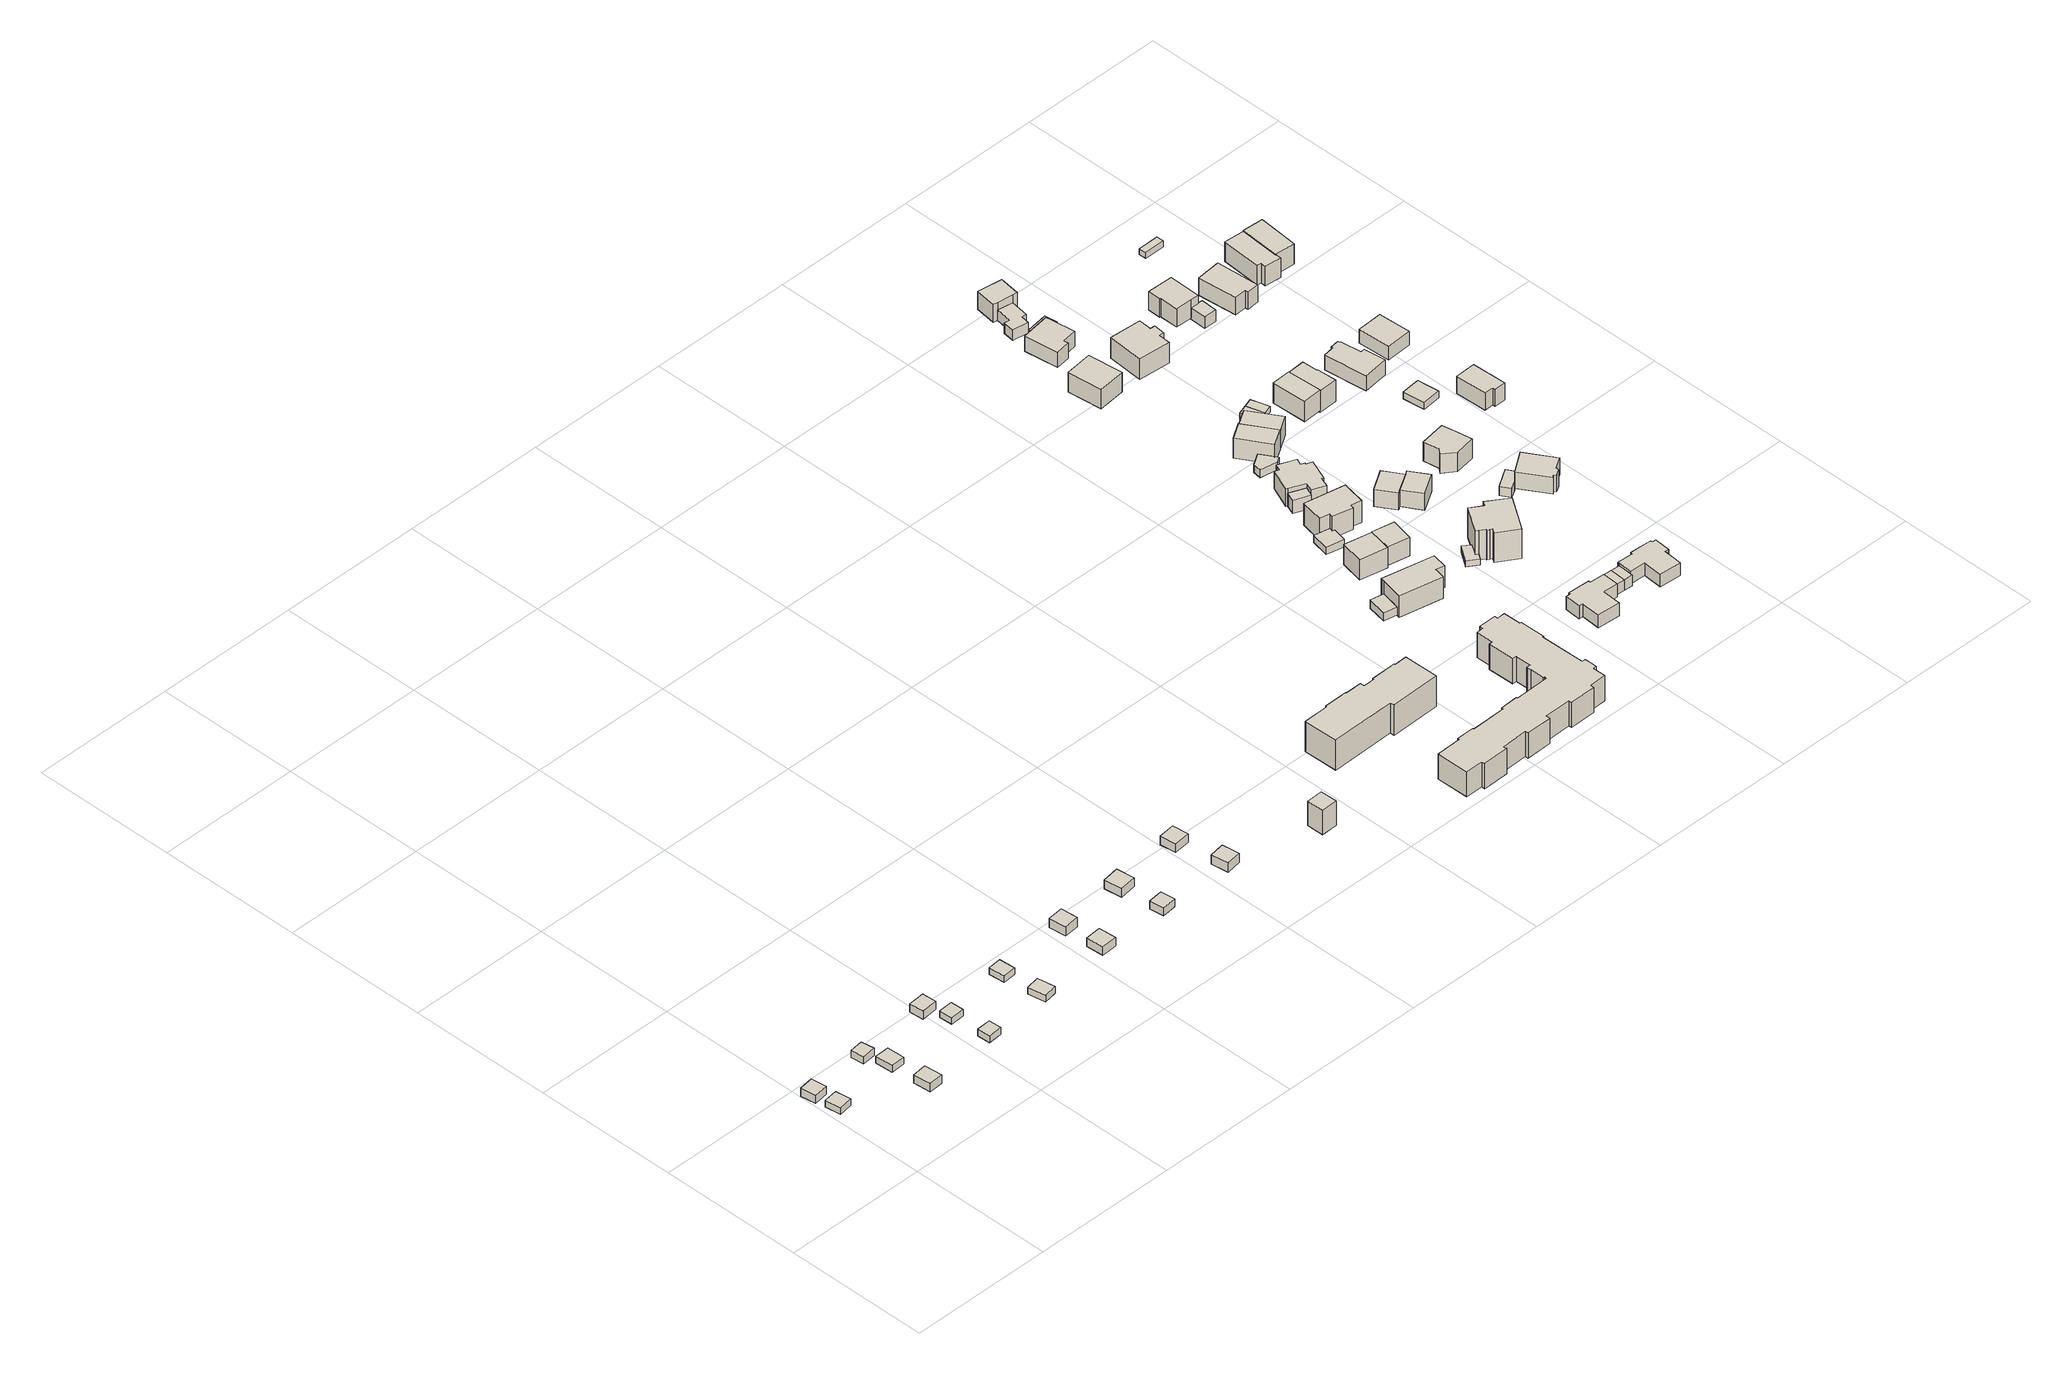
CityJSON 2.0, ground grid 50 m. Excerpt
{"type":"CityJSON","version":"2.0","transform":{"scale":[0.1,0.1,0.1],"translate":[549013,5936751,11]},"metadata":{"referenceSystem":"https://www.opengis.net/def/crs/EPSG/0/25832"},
"CityObjects":{
"building1":{"type":"Building","attributes":{"Gemeindeschluessel":"02200227","Geometrietyp2DReferenz":"3000","BezugspunktDach":"2000","function":"31001_1310","measuredHeight":2.47,"storeysAboveGround":1},"address":[{"country":"Germany","locality":"Hamburg","postcode":"22559"}],"geometry":[{"type":"Solid","lod":"1","boundaries":[[[[0,1,2,3]],[[4,5,6,7]],[[2,4,7,3]],[[1,5,4,2]],[[0,6,5,1]],[[3,7,6,0]]]]}]},
"building2":{"type":"Building","attributes":{"Gemeindeschluessel":"02200227","Geometrietyp2DReferenz":"3000","BezugspunktDach":"2000","function":"31001_1310","measuredHeight":3.37,"storeysAboveGround":1},"address":[{"country":"Germany","locality":"Hamburg","postcode":"22559"}],"geometry":[{"type":"Solid","lod":"1","boundaries":[[[[8,9,10,11]],[[12,13,14,15]],[[10,12,15,11]],[[9,13,12,10]],[[8,14,13,9]],[[11,15,14,8]]]]}]},
"building3":{"type":"Building","attributes":{"Gemeindeschluessel":"02200227","Geometrietyp2DReferenz":"3000","BezugspunktDach":"2000","function":"31001_1310","measuredHeight":3.8,"storeysAboveGround":1},"address":[{"country":"Germany","locality":"Hamburg","postcode":"22559"}],"geometry":[{"type":"Solid","lod":"1","boundaries":[[[[16,17,18,19]],[[20,21,22,23]],[[18,20,23,19]],[[17,21,20,18]],[[16,22,21,17]],[[19,23,22,16]]]]}]},
"building4":{"type":"Building","attributes":{"Gemeindeschluessel":"02200227","Geometrietyp2DReferenz":"3000","BezugspunktDach":"2000","function":"31001_1310","measuredHeight":3.14,"storeysAboveGround":1},"address":[{"country":"Germany","locality":"Hamburg","postcode":"22559"}],"geometry":[{"type":"Solid","lod":"1","boundaries":[[[[24,25,26,27]],[[28,29,30,31]],[[26,28,31,27]],[[25,29,28,26]],[[24,30,29,25]],[[27,31,30,24]]]]}]},
"building5":{"type":"Building","attributes":{"Gemeindeschluessel":"02200227","Geometrietyp2DReferenz":"3000","BezugspunktDach":"2000","function":"31001_1310","measuredHeight":2.52,"storeysAboveGround":1},"address":[{"country":"Germany","locality":"Hamburg","postcode":"22559"}],"geometry":[{"type":"Solid","lod":"1","boundaries":[[[[32,33,34,35]],[[36,37,38,39]],[[34,36,39,35]],[[33,37,36,34]],[[32,38,37,33]],[[35,39,38,32]]]]}]},
"building6":{"type":"Building","attributes":{"Gemeindeschluessel":"02200227","Geometrietyp2DReferenz":"3000","BezugspunktDach":"2000","function":"31001_1310","measuredHeight":3.6,"storeysAboveGround":1},"address":[{"country":"Germany","locality":"Hamburg","postcode":"22559"}],"geometry":[{"type":"Solid","lod":"1","boundaries":[[[[40,41,42,43]],[[44,45,46,47]],[[42,44,47,43]],[[41,45,44,42]],[[40,46,45,41]],[[43,47,46,40]]]]}]},
"building7":{"type":"Building","attributes":{"Gemeindeschluessel":"02200227","Geometrietyp2DReferenz":"3000","BezugspunktDach":"2000","function":"31001_1310","measuredHeight":4.01,"storeysAboveGround":1},"address":[{"country":"Germany","locality":"Hamburg","postcode":"22559"}],"geometry":[{"type":"Solid","lod":"1","boundaries":[[[[48,49,50,51]],[[52,53,54,55]],[[50,52,55,51]],[[49,53,52,50]],[[48,54,53,49]],[[51,55,54,48]]]]}]},
"building8":{"type":"Building","attributes":{"Gemeindeschluessel":"02200227","Geometrietyp2DReferenz":"3000","BezugspunktDach":"2000","function":"31001_1310","measuredHeight":2.39,"storeysAboveGround":1},"address":[{"country":"Germany","locality":"Hamburg","postcode":"22559"}],"geometry":[{"type":"Solid","lod":"1","boundaries":[[[[56,57,58,59]],[[60,61,62,63]],[[58,60,63,59]],[[57,61,60,58]],[[56,62,61,57]],[[59,63,62,56]]]]}]},
"building9":{"type":"Building","attributes":{"Gemeindeschluessel":"02200227","Geometrietyp2DReferenz":"3000","BezugspunktDach":"2000","function":"31001_1310","measuredHeight":2.43,"storeysAboveGround":1},"address":[{"country":"Germany","locality":"Hamburg","postcode":"22559"}],"geometry":[{"type":"Solid","lod":"1","boundaries":[[[[64,65,66,67]],[[68,69,70,71]],[[66,68,71,67]],[[65,69,68,66]],[[64,70,69,65]],[[67,71,70,64]]]]}]},
"building10":{"type":"Building","attributes":{"Gemeindeschluessel":"02200227","Geometrietyp2DReferenz":"3000","BezugspunktDach":"2000","function":"31001_1310","measuredHeight":2.43,"storeysAboveGround":1},"address":[{"country":"Germany","locality":"Hamburg","postcode":"22559"}],"geometry":[{"type":"Solid","lod":"1","boundaries":[[[[72,73,74,75]],[[76,77,78,79]],[[74,76,79,75]],[[73,77,76,74]],[[72,78,77,73]],[[75,79,78,72]]]]}]},
"building11":{"type":"Building","attributes":{"Gemeindeschluessel":"02200227","Geometrietyp2DReferenz":"3000","BezugspunktDach":"2000","function":"31001_1310","measuredHeight":3.78,"storeysAboveGround":1},"address":[{"country":"Germany","locality":"Hamburg","postcode":"22559"}],"geometry":[{"type":"Solid","lod":"1","boundaries":[[[[80,81,82,83]],[[84,85,86,87]],[[82,84,87,83]],[[81,85,84,82]],[[80,86,85,81]],[[83,87,86,80]]]]}]},
"building12":{"type":"Building","attributes":{"Gemeindeschluessel":"02200227","Geometrietyp2DReferenz":"3000","BezugspunktDach":"2000","function":"31001_1310","measuredHeight":4.31,"storeysAboveGround":1},"address":[{"country":"Germany","locality":"Hamburg","postcode":"22559"}],"geometry":[{"type":"Solid","lod":"1","boundaries":[[[[88,89,90,91]],[[92,93,94,95]],[[90,92,95,91]],[[89,93,92,90]],[[88,94,93,89]],[[91,95,94,88]]]]}]},
"building13":{"type":"Building","attributes":{"Gemeindeschluessel":"02200227","Geometrietyp2DReferenz":"3000","BezugspunktDach":"2000","function":"31001_1310","measuredHeight":3.27,"storeysAboveGround":1},"address":[{"country":"Germany","locality":"Hamburg","postcode":"22559"}],"geometry":[{"type":"Solid","lod":"1","boundaries":[[[[96,97,98,99]],[[100,101,102,103]],[[98,100,103,99]],[[97,101,100,98]],[[96,102,101,97]],[[99,103,102,96]]]]}]},
"building14":{"type":"Building","attributes":{"Gemeindeschluessel":"02200227","Geometrietyp2DReferenz":"3000","BezugspunktDach":"2000","function":"31001_1310","measuredHeight":3.82,"storeysAboveGround":1},"address":[{"country":"Germany","locality":"Hamburg","postcode":"22559"}],"geometry":[{"type":"Solid","lod":"1","boundaries":[[[[104,105,106,107]],[[108,109,110,111]],[[106,108,111,107]],[[105,109,108,106]],[[104,110,109,105]],[[107,111,110,104]]]]}]},
"building15":{"type":"Building","attributes":{"Gemeindeschluessel":"02200227","Geometrietyp2DReferenz":"3000","BezugspunktDach":"2000","function":"31001_1310","measuredHeight":4.12,"storeysAboveGround":1},"address":[{"country":"Germany","locality":"Hamburg","postcode":"22559"}],"geometry":[{"type":"Solid","lod":"1","boundaries":[[[[112,113,114,115]],[[116,117,118,119]],[[114,116,119,115]],[[113,117,116,114]],[[112,118,117,113]],[[115,119,118,112]]]]}]},
"building16":{"type":"Building","attributes":{"Gemeindeschluessel":"02200227","Geometrietyp2DReferenz":"3000","BezugspunktDach":"2000","function":"31001_1310","measuredHeight":3.79,"storeysAboveGround":1},"address":[{"country":"Germany","locality":"Hamburg","postcode":"22559"}],"geometry":[{"type":"Solid","lod":"1","boundaries":[[[[120,121,122,123]],[[124,125,126,127]],[[122,124,127,123]],[[121,125,124,122]],[[120,126,125,121]],[[123,127,126,120]]]]}]},
"building17":{"type":"Building","attributes":{"Gemeindeschluessel":"02200227","Geometrietyp2DReferenz":"3000","BezugspunktDach":"2000","function":"31001_2460","measuredHeight":9,"storeysAboveGround":1},"address":[{"country":"Germany","locality":"Hamburg","thoroughfareName":"Windfeld","postcode":"22559"}],"geometry":[{"type":"Solid","lod":"1","boundaries":[[[[128,129,130,131]],[[132,133,134,135]],[[130,132,135,131]],[[129,133,132,130]],[[128,134,133,129]],[[131,135,134,128]]]]}]},
"building18":{"type":"Building","attributes":{"Gemeindeschluessel":"02200227","Geometrietyp2DReferenz":"3000","BezugspunktDach":"2000","function":"31001_1120","measuredHeight":14.24,"storeysAboveGround":2},"address":[{"country":"Germany","locality":"Hamburg","thoroughfareNumber":"27","thoroughfareName":"Wolferskamp","postcode":"22559"}],"geometry":[{"type":"Solid","lod":"1","boundaries":[[[[136,137,138,139,140,141,142,143,144,145,146,147,148,149,150,151]],[[152,153,154,155,156,157,158,159,160,161,162,163,164,165,166,167]],[[150,152,167,151]],[[149,153,152,150]],[[148,154,153,149]],[[147,155,154,148]],[[146,156,155,147]],[[145,157,156,146]],[[144,158,157,145]],[[143,159,158,144]],[[142,160,159,143]],[[141,161,160,142]],[[140,162,161,141]],[[139,163,162,140]],[[138,164,163,139]],[[137,165,164,138]],[[136,166,165,137]],[[151,167,166,136]]]]}]},
"building19":{"type":"Building","attributes":{"Gemeindeschluessel":"02200227","Geometrietyp2DReferenz":"3000","BezugspunktDach":"2000","function":"31001_1010","measuredHeight":9.45,"storeysAboveGround":3},"address":[{"country":"Germany","locality":"Hamburg","thoroughfareNumber":"41","thoroughfareName":"Windfeld","postcode":"22559"}],"geometry":[{"type":"Solid","lod":"1","boundaries":[[[[168,169,170,171,172,173,174,175,176,177,178,179,180,181,182,183,184,185,186,187,188,189,190,191,192,193,194,195,196,197,198,199,200,201,202,203,204,205,206,207,208,209,210,211,212,213,214,215]],[[216,217,218,219,220,221,222,223,224,225,226,227,228,229,230,231,232,233,234,235,236,237,238,239,240,241,242,243,244,245,246,247,248,249,250,251,252,253,254,255,256,257,258,259,260,261,262,263]],[[214,216,263,215]],[[213,217,216,214]],[[212,218,217,213]],[[211,219,218,212]],[[210,220,219,211]],[[209,221,220,210]],[[208,222,221,209]],[[207,223,222,208]],[[206,224,223,207]],[[205,225,224,206]],[[204,226,225,205]],[[203,227,226,204]],[[202,228,227,203]],[[201,229,228,202]],[[200,230,229,201]],[[199,231,230,200]],[[198,232,231,199]],[[197,233,232,198]],[[196,234,233,197]],[[195,235,234,196]],[[194,236,235,195]],[[193,237,236,194]],[[192,238,237,193]],[[191,239,238,192]],[[190,240,239,191]],[[189,241,240,190]],[[188,242,241,189]],[[187,243,242,188]],[[186,244,243,187]],[[185,245,244,186]],[[184,246,245,185]],[[183,247,246,184]],[[182,248,247,183]],[[181,249,248,182]],[[180,250,249,181]],[[179,251,250,180]],[[178,252,251,179]],[[177,253,252,178]],[[176,254,253,177]],[[175,255,254,176]],[[174,256,255,175]],[[173,257,256,174]],[[172,258,257,173]],[[171,259,258,172]],[[170,260,259,171]],[[169,261,260,170]],[[168,262,261,169]],[[215,263,262,168]]]]}]},
"building20":{"type":"Building","attributes":{"Gemeindeschluessel":"02200227","Geometrietyp2DReferenz":"3000","BezugspunktDach":"2000","function":"31001_1010","measuredHeight":3.07,"storeysAboveGround":1},"address":[{"country":"Germany","locality":"Hamburg","thoroughfareName":"Wülpensand","postcode":"22559"}],"geometry":[{"type":"Solid","lod":"1","boundaries":[[[[264,265,266,267]],[[268,269,270,271]],[[266,268,271,267]],[[265,269,268,266]],[[264,270,269,265]],[[267,271,270,264]]]]}]},
"building21":{"type":"Building","attributes":{"Gemeindeschluessel":"02200227","Geometrietyp2DReferenz":"3000","BezugspunktDach":"2000","function":"31001_1010","measuredHeight":11.88,"storeysAboveGround":1},"address":[{"country":"Germany","locality":"Hamburg","thoroughfareNumber":"41","thoroughfareName":"Wülpensand","postcode":"22559"}],"geometry":[{"type":"Solid","lod":"1","boundaries":[[[[272,273,274,275,276,277,278]],[[279,280,281,282,283,284,285]],[[277,279,285,278]],[[276,280,279,277]],[[275,281,280,276]],[[274,282,281,275]],[[273,283,282,274]],[[272,284,283,273]],[[278,285,284,272]]]]}]},
"building22":{"type":"Building","attributes":{"Gemeindeschluessel":"02200227","Geometrietyp2DReferenz":"3000","BezugspunktDach":"2000","function":"31001_1010","measuredHeight":10.24,"storeysAboveGround":1},"address":[{"country":"Germany","locality":"Hamburg","thoroughfareNumber":"39","thoroughfareName":"Wülpensand","postcode":"22559"}],"geometry":[{"type":"Solid","lod":"1","boundaries":[[[[286,287,288,289]],[[290,291,292,293]],[[288,290,293,289]],[[287,291,290,288]],[[286,292,291,287]],[[289,293,292,286]]]]}]},
"building23":{"type":"Building","attributes":{"Gemeindeschluessel":"02200227","Geometrietyp2DReferenz":"3000","BezugspunktDach":"2000","function":"31001_2460","measuredHeight":2.72,"storeysAboveGround":1},"address":[{"country":"Germany","locality":"Hamburg","thoroughfareName":"Wülpensand","postcode":"22559"}],"geometry":[{"type":"Solid","lod":"1","boundaries":[[[[294,295,296,297,298,299,300]],[[301,302,303,304,305,306,307]],[[299,301,307,300]],[[298,302,301,299]],[[297,303,302,298]],[[296,304,303,297]],[[295,305,304,296]],[[294,306,305,295]],[[300,307,306,294]]]]}]},
"building24":{"type":"Building","attributes":{"Gemeindeschluessel":"02200227","Geometrietyp2DReferenz":"3000","BezugspunktDach":"2000","function":"31001_1010","measuredHeight":9.63,"storeysAboveGround":1},"address":[{"country":"Germany","locality":"Hamburg","thoroughfareNumber":"39a","thoroughfareName":"Wülpensand","postcode":"22559"}],"geometry":[{"type":"Solid","lod":"1","boundaries":[[[[308,309,310,311]],[[312,313,314,315]],[[310,312,315,311]],[[309,313,312,310]],[[308,314,313,309]],[[311,315,314,308]]]]}]},
"building25":{"type":"Building","attributes":{"Gemeindeschluessel":"02200227","Geometrietyp2DReferenz":"3000","BezugspunktDach":"2000","function":"31001_1010","measuredHeight":10.38,"storeysAboveGround":1},"address":[{"country":"Germany","locality":"Hamburg","thoroughfareNumber":"35","thoroughfareName":"Wülpensand","postcode":"22559"}],"geometry":[{"type":"Solid","lod":"1","boundaries":[[[[316,317,318,319,320,321,322,323]],[[324,325,326,327,328,329,330,331]],[[322,324,331,323]],[[321,325,324,322]],[[320,326,325,321]],[[319,327,326,320]],[[318,328,327,319]],[[317,329,328,318]],[[316,330,329,317]],[[323,331,330,316]]]]}]},
"building26":{"type":"Building","attributes":{"Gemeindeschluessel":"02200227","Geometrietyp2DReferenz":"3000","BezugspunktDach":"2000","function":"31001_1010","measuredHeight":5.53,"storeysAboveGround":1},"address":[{"country":"Germany","locality":"Hamburg","thoroughfareNumber":"38","thoroughfareName":"Windfeld","postcode":"22559"}],"geometry":[{"type":"Solid","lod":"1","boundaries":[[[[332,333,334,335,336,337,338,339,340,341,342,343,344]],[[345,346,347,348,349,350,351,352,353,354,355,356,357]],[[343,345,357,344]],[[342,346,345,343]],[[341,347,346,342]],[[340,348,347,341]],[[339,349,348,340]],[[338,350,349,339]],[[337,351,350,338]],[[336,352,351,337]],[[335,353,352,336]],[[334,354,353,335]],[[333,355,354,334]],[[332,356,355,333]],[[344,357,356,332]]]]}]},
"building27":{"type":"Building","attributes":{"Gemeindeschluessel":"02200227","Geometrietyp2DReferenz":"3000","BezugspunktDach":"2000","function":"31001_1010","measuredHeight":4.98,"storeysAboveGround":1},"address":[{"country":"Germany","locality":"Hamburg","thoroughfareName":"Wülpensand","postcode":"22559"}],"geometry":[{"type":"Solid","lod":"1","boundaries":[[[[358,359,360,361]],[[362,363,364,365]],[[360,362,365,361]],[[359,363,362,360]],[[358,364,363,359]],[[361,365,364,358]]]]}]},
"building28":{"type":"Building","attributes":{"Gemeindeschluessel":"02200227","Geometrietyp2DReferenz":"3000","BezugspunktDach":"2000","function":"31001_2460","measuredHeight":2.21,"storeysAboveGround":1},"address":[{"country":"Germany","locality":"Hamburg","thoroughfareName":"Wolferskamp","postcode":"22559"}],"geometry":[{"type":"Solid","lod":"1","boundaries":[[[[366,367,368,369,370,371]],[[372,373,374,375,376,377]],[[370,372,377,371]],[[369,373,372,370]],[[368,374,373,369]],[[367,375,374,368]],[[366,376,375,367]],[[371,377,376,366]]]]}]},
"building29":{"type":"Building","attributes":{"Gemeindeschluessel":"02200227","Geometrietyp2DReferenz":"3000","BezugspunktDach":"2000","function":"31001_1010","measuredHeight":9.61,"storeysAboveGround":1},"address":[{"country":"Germany","locality":"Hamburg","thoroughfareNumber":"33","thoroughfareName":"Wülpensand","postcode":"22559"}],"geometry":[{"type":"Solid","lod":"1","boundaries":[[[[378,379,380,381,382,383,384,385,386,387,388,389,390,391,392]],[[393,394,395,396,397,398,399,400,401,402,403,404,405,406,407]],[[391,393,407,392]],[[390,394,393,391]],[[389,395,394,390]],[[388,396,395,389]],[[387,397,396,388]],[[386,398,397,387]],[[385,399,398,386]],[[384,400,399,385]],[[383,401,400,384]],[[382,402,401,383]],[[381,403,402,382]],[[380,404,403,381]],[[379,405,404,380]],[[378,406,405,379]],[[392,407,406,378]]]]}]},
"building30":{"type":"Building","attributes":{"Gemeindeschluessel":"02200227","Geometrietyp2DReferenz":"3000","BezugspunktDach":"2000","function":"31001_2460","measuredHeight":4.99,"storeysAboveGround":1},"address":[{"country":"Germany","locality":"Hamburg","thoroughfareName":"Windfeld","postcode":"22559"}],"geometry":[{"type":"Solid","lod":"1","boundaries":[[[[408,409,410,411,412]],[[413,414,415,416,417]],[[411,413,417,412]],[[410,414,413,411]],[[409,415,414,410]],[[408,416,415,409]],[[412,417,416,408]]]]}]},
"building31":{"type":"Building","attributes":{"Gemeindeschluessel":"02200227","Geometrietyp2DReferenz":"3000","BezugspunktDach":"2000","function":"31001_2460","measuredHeight":2.87,"storeysAboveGround":1},"address":[{"country":"Germany","locality":"Hamburg","thoroughfareName":"Wülpensand","postcode":"22559"}],"geometry":[{"type":"Solid","lod":"1","boundaries":[[[[418,419,420,421,422,423]],[[424,425,426,427,428,429]],[[422,424,429,423]],[[421,425,424,422]],[[420,426,425,421]],[[419,427,426,420]],[[418,428,427,419]],[[423,429,428,418]]]]}]},
"building32":{"type":"Building","attributes":{"Gemeindeschluessel":"02200227","Geometrietyp2DReferenz":"3000","BezugspunktDach":"2000","function":"31001_1010","measuredHeight":12.04,"storeysAboveGround":2},"address":[{"country":"Germany","locality":"Hamburg","thoroughfareNumber":"52","thoroughfareName":"Wolferskamp","postcode":"22559"}],"geometry":[{"type":"Solid","lod":"1","boundaries":[[[[430,431,432,433,434,435,436,437,438,439,369,368,440]],[[441,442,443,444,445,446,447,448,449,450,451,452,453]],[[368,441,453,440]],[[369,442,441,368]],[[439,443,442,369]],[[438,444,443,439]],[[437,445,444,438]],[[436,446,445,437]],[[435,447,446,436]],[[434,448,447,435]],[[433,449,448,434]],[[432,450,449,433]],[[431,451,450,432]],[[430,452,451,431]],[[440,453,452,430]]]]}]},
"building33":{"type":"Building","attributes":{"Gemeindeschluessel":"02200227","Geometrietyp2DReferenz":"3000","BezugspunktDach":"2000","function":"31001_2460","measuredHeight":4.97,"storeysAboveGround":1},"address":[{"country":"Germany","locality":"Hamburg","thoroughfareName":"Windfeld","postcode":"22559"}],"geometry":[{"type":"Solid","lod":"1","boundaries":[[[[410,454,455,456,411]],[[457,458,459,414,413]],[[456,457,413,411]],[[455,458,457,456]],[[454,459,458,455]],[[410,414,459,454]],[[411,413,414,410]]]]}]},
"building34":{"type":"Building","attributes":{"Gemeindeschluessel":"02200227","Geometrietyp2DReferenz":"3000","BezugspunktDach":"2000","function":"31001_1010","measuredHeight":7.93,"storeysAboveGround":1},"address":[{"country":"Germany","locality":"Hamburg","thoroughfareNumber":"35a","thoroughfareName":"Wülpensand","postcode":"22559"}],"geometry":[{"type":"Solid","lod":"1","boundaries":[[[[460,461,462,463,464]],[[465,466,467,468,469]],[[463,465,469,464]],[[462,466,465,463]],[[461,467,466,462]],[[460,468,467,461]],[[464,469,468,460]]]]}]},
"building35":{"type":"Building","attributes":{"Gemeindeschluessel":"02200227","Geometrietyp2DReferenz":"3000","BezugspunktDach":"2000","function":"31001_1010","measuredHeight":9.07,"storeysAboveGround":1},"address":[{"country":"Germany","locality":"Hamburg","thoroughfareNumber":"31a","thoroughfareName":"Wülpensand","postcode":"22559"}],"geometry":[{"type":"Solid","lod":"1","boundaries":[[[[470,420,471,472]],[[473,474,475,476]],[[471,473,476,472]],[[420,474,473,471]],[[470,475,474,420]],[[472,476,475,470]]]]}]},
"building36":{"type":"Building","attributes":{"Gemeindeschluessel":"02200227","Geometrietyp2DReferenz":"3000","BezugspunktDach":"2000","function":"31001_1010","measuredHeight":7.93,"storeysAboveGround":1},"address":[{"country":"Germany","locality":"Hamburg","thoroughfareNumber":"35b","thoroughfareName":"Wülpensand","postcode":"22559"}],"geometry":[{"type":"Solid","lod":"1","boundaries":[[[[477,478,479,480,481]],[[482,483,484,467,466]],[[480,482,466,481]],[[479,483,482,480]],[[478,484,483,479]],[[477,467,484,478]],[[481,466,467,477]]]]}]},
"building37":{"type":"Building","attributes":{"Gemeindeschluessel":"02200227","Geometrietyp2DReferenz":"3000","BezugspunktDach":"2000","function":"31001_1010","measuredHeight":8.41,"storeysAboveGround":2},"address":[{"country":"Germany","locality":"Hamburg","thoroughfareNumber":"2","thoroughfareName":"Eibenkamp","postcode":"22559"}],"geometry":[{"type":"Solid","lod":"1","boundaries":[[[[485,486,487,488]],[[489,490,491,492]],[[487,489,492,488]],[[486,490,489,487]],[[485,491,490,486]],[[488,492,491,485]]]]}]},
"building38":{"type":"Building","attributes":{"Gemeindeschluessel":"02200227","Geometrietyp2DReferenz":"3000","BezugspunktDach":"2000","function":"31001_1010","measuredHeight":5.33,"storeysAboveGround":1},"address":[{"country":"Germany","locality":"Hamburg","thoroughfareNumber":"30","thoroughfareName":"Windfeld","postcode":"22559"}],"geometry":[{"type":"Solid","lod":"1","boundaries":[[[[493,494,495,496,497,498,499,500,501,502,503,504,505]],[[506,507,508,509,510,511,512,513,514,515,516,517,518]],[[504,506,518,505]],[[503,507,506,504]],[[502,508,507,503]],[[501,509,508,502]],[[500,510,509,501]],[[499,511,510,500]],[[498,512,511,499]],[[497,513,512,498]],[[496,514,513,497]],[[495,515,514,496]],[[494,516,515,495]],[[493,517,516,494]],[[505,518,517,493]]]]}]},
"building39":{"type":"Building","attributes":{"Gemeindeschluessel":"02200227","Geometrietyp2DReferenz":"3000","BezugspunktDach":"2000","function":"31001_1010","measuredHeight":8.81,"storeysAboveGround":1},"address":[{"country":"Germany","locality":"Hamburg","thoroughfareNumber":"31","thoroughfareName":"Wülpensand","postcode":"22559"}],"geometry":[{"type":"Solid","lod":"1","boundaries":[[[[519,520,521,522]],[[523,524,525,526]],[[521,523,526,522]],[[520,524,523,521]],[[519,525,524,520]],[[522,526,525,519]]]]}]},
"building40":{"type":"Building","attributes":{"Gemeindeschluessel":"02200227","Geometrietyp2DReferenz":"3000","BezugspunktDach":"2000","function":"31001_2460","measuredHeight":2.31,"storeysAboveGround":1},"address":[{"country":"Germany","locality":"Hamburg","thoroughfareName":"Wülpensand","postcode":"22559"}],"geometry":[{"type":"Solid","lod":"1","boundaries":[[[[527,528,529,530]],[[531,532,533,534]],[[529,531,534,530]],[[528,532,531,529]],[[527,533,532,528]],[[530,534,533,527]]]]}]},
"building41":{"type":"Building","attributes":{"Gemeindeschluessel":"02200227","Geometrietyp2DReferenz":"3000","BezugspunktDach":"2000","function":"31001_1010","measuredHeight":8.93,"storeysAboveGround":1},"address":[{"country":"Germany","locality":"Hamburg","thoroughfareNumber":"4","thoroughfareName":"Eibenkamp","postcode":"22559"}],"geometry":[{"type":"Solid","lod":"1","boundaries":[[[[535,536,537,538,539,540,541]],[[542,543,544,545,546,547,548]],[[540,542,548,541]],[[539,543,542,540]],[[538,544,543,539]],[[537,545,544,538]],[[536,546,545,537]],[[535,547,546,536]],[[541,548,547,535]]]]}]},
"building42":{"type":"Building","attributes":{"Gemeindeschluessel":"02200227","Geometrietyp2DReferenz":"3000","BezugspunktDach":"2000","function":"31001_2460","measuredHeight":2.25,"storeysAboveGround":1},"address":[{"country":"Germany","locality":"Hamburg","thoroughfareName":"Wülpensand","postcode":"22559"}],"geometry":[{"type":"Solid","lod":"1","boundaries":[[[[549,550,551,552]],[[532,553,554,533]],[[551,532,533,552]],[[550,553,532,551]],[[549,554,553,550]],[[552,533,554,549]]]]}]},
"building43":{"type":"Building","attributes":{"Gemeindeschluessel":"02200227","Geometrietyp2DReferenz":"3000","BezugspunktDach":"2000","function":"31001_1100","measuredHeight":5.85,"storeysAboveGround":1},"address":[{"country":"Germany","locality":"Hamburg","thoroughfareName":"Eibenkamp","postcode":"22559"}],"geometry":[{"type":"Solid","lod":"1","boundaries":[[[[555,556,557,558,559,560,561,562]],[[563,564,565,566,567,568,569,570]],[[561,563,570,562]],[[560,564,563,561]],[[559,565,564,560]],[[558,566,565,559]],[[557,567,566,558]],[[556,568,567,557]],[[555,569,568,556]],[[562,570,569,555]]]]}]},
"building44":{"type":"Building","attributes":{"Gemeindeschluessel":"02200227","Geometrietyp2DReferenz":"3000","BezugspunktDach":"2000","function":"31001_2460","measuredHeight":3.35,"storeysAboveGround":1},"address":[{"country":"Germany","locality":"Hamburg","thoroughfareName":"Wolferskamp","postcode":"22559"}],"geometry":[{"type":"Solid","lod":"1","boundaries":[[[[571,572,573,574,575]],[[576,577,578,579,580]],[[574,576,580,575]],[[573,577,576,574]],[[572,578,577,573]],[[571,579,578,572]],[[575,580,579,571]]]]}]},
"building45":{"type":"Building","attributes":{"Gemeindeschluessel":"02200227","Geometrietyp2DReferenz":"3000","BezugspunktDach":"2000","function":"31001_2460","measuredHeight":3.29,"storeysAboveGround":1},"address":[{"country":"Germany","locality":"Hamburg","thoroughfareName":"Eibenkamp","postcode":"22559"}],"geometry":[{"type":"Solid","lod":"1","boundaries":[[[[581,536,535,582,583,584]],[[585,586,587,588,589,590]],[[583,585,590,584]],[[582,586,585,583]],[[535,587,586,582]],[[536,588,587,535]],[[581,589,588,536]],[[584,590,589,581]]]]}]},
"building46":{"type":"Building","attributes":{"Gemeindeschluessel":"02200227","Geometrietyp2DReferenz":"3000","BezugspunktDach":"2000","function":"31001_1010","measuredHeight":7.29,"storeysAboveGround":1},"address":[{"country":"Germany","locality":"Hamburg","thoroughfareNumber":"50","thoroughfareName":"Wolferskamp","postcode":"22559"}],"geometry":[{"type":"Solid","lod":"1","boundaries":[[[[591,592,593,594,595,596,597]],[[598,599,600,601,602,603,604]],[[596,598,604,597]],[[595,599,598,596]],[[594,600,599,595]],[[593,601,600,594]],[[592,602,601,593]],[[591,603,602,592]],[[597,604,603,591]]]]}]},
"building47":{"type":"Building","attributes":{"Gemeindeschluessel":"02200227","Geometrietyp2DReferenz":"3000","BezugspunktDach":"2000","function":"31001_1010","measuredHeight":8.98,"storeysAboveGround":1},"address":[{"country":"Germany","locality":"Hamburg","thoroughfareNumber":"6","thoroughfareName":"Eibenkamp","postcode":"22559"}],"geometry":[{"type":"Solid","lod":"1","boundaries":[[[[605,606,607,608,609,610]],[[611,612,613,614,615,616]],[[609,611,616,610]],[[608,612,611,609]],[[607,613,612,608]],[[606,614,613,607]],[[605,615,614,606]],[[610,616,615,605]]]]}]},
"building48":{"type":"Building","attributes":{"Gemeindeschluessel":"02200227","Geometrietyp2DReferenz":"3000","BezugspunktDach":"2000","function":"31001_1010","measuredHeight":8.5,"storeysAboveGround":1},"address":[{"country":"Germany","locality":"Hamburg","thoroughfareNumber":"30","thoroughfareName":"Wülpensand","postcode":"22559"}],"geometry":[{"type":"Solid","lod":"1","boundaries":[[[[617,618,619,620,621,622,623,624]],[[625,626,627,628,629,630,631,632]],[[623,625,632,624]],[[622,626,625,623]],[[621,627,626,622]],[[620,628,627,621]],[[619,629,628,620]],[[618,630,629,619]],[[617,631,630,618]],[[624,632,631,617]]]]}]},
"building49":{"type":"Building","attributes":{"Gemeindeschluessel":"02200227","Geometrietyp2DReferenz":"3000","BezugspunktDach":"2000","function":"31001_1010","measuredHeight":8.9,"storeysAboveGround":1},"address":[{"country":"Germany","locality":"Hamburg","thoroughfareNumber":"29b","thoroughfareName":"Wülpensand","postcode":"22559"}],"geometry":[{"type":"Solid","lod":"1","boundaries":[[[[633,634,635,636]],[[637,638,639,640]],[[635,637,640,636]],[[634,638,637,635]],[[633,639,638,634]],[[636,640,639,633]]]]}]},
"building50":{"type":"Building","attributes":{"Gemeindeschluessel":"02200227","Geometrietyp2DReferenz":"3000","BezugspunktDach":"2000","function":"31001_1010","measuredHeight":8.21,"storeysAboveGround":1},"address":[{"country":"Germany","locality":"Hamburg","thoroughfareNumber":"48","thoroughfareName":"Wolferskamp","postcode":"22559"}],"geometry":[{"type":"Solid","lod":"1","boundaries":[[[[641,642,643,644,645,646,647,648]],[[649,650,651,652,653,654,655,656]],[[647,649,656,648]],[[646,650,649,647]],[[645,651,650,646]],[[644,652,651,645]],[[643,653,652,644]],[[642,654,653,643]],[[641,655,654,642]],[[648,656,655,641]]]]}]},
"building51":{"type":"Building","attributes":{"Gemeindeschluessel":"02200227","Geometrietyp2DReferenz":"3000","BezugspunktDach":"2000","function":"31001_2460","measuredHeight":3.3,"storeysAboveGround":1},"address":[{"country":"Germany","locality":"Hamburg","thoroughfareName":"Wolferskamp","postcode":"22559"}],"geometry":[{"type":"Solid","lod":"1","boundaries":[[[[657,658,659,660,661]],[[662,663,664,665,666]],[[660,662,666,661]],[[659,663,662,660]],[[658,664,663,659]],[[657,665,664,658]],[[661,666,665,657]]]]}]},
"building52":{"type":"Building","attributes":{"Gemeindeschluessel":"02200227","Geometrietyp2DReferenz":"3000","BezugspunktDach":"2000","function":"31001_1010","measuredHeight":9.28,"storeysAboveGround":1},"address":[{"country":"Germany","locality":"Hamburg","thoroughfareNumber":"29a","thoroughfareName":"Wülpensand","postcode":"22559"}],"geometry":[{"type":"Solid","lod":"1","boundaries":[[[[667,668,669,670,671,672]],[[673,674,675,676,677,678]],[[671,673,678,672]],[[670,674,673,671]],[[669,675,674,670]],[[668,676,675,669]],[[667,677,676,668]],[[672,678,677,667]]]]}]},
"building53":{"type":"Building","attributes":{"Gemeindeschluessel":"02200227","Geometrietyp2DReferenz":"3000","BezugspunktDach":"2000","function":"31001_2460","measuredHeight":3.36,"storeysAboveGround":1},"address":[{"country":"Germany","locality":"Hamburg","thoroughfareName":"Wülpensand","postcode":"22559"}],"geometry":[{"type":"Solid","lod":"1","boundaries":[[[[679,680,681,682]],[[683,684,685,686]],[[681,683,686,682]],[[680,684,683,681]],[[679,685,684,680]],[[682,686,685,679]]]]}]},
"building54":{"type":"Building","attributes":{"Gemeindeschluessel":"02200227","Geometrietyp2DReferenz":"3000","BezugspunktDach":"2000","function":"31001_2460","measuredHeight":2.56,"storeysAboveGround":1},"address":[{"country":"Germany","locality":"Hamburg","thoroughfareName":"Wülpensand","postcode":"22559"}],"geometry":[{"type":"Solid","lod":"1","boundaries":[[[[687,688,689,690]],[[691,692,693,694]],[[689,691,694,690]],[[688,692,691,689]],[[687,693,692,688]],[[690,694,693,687]]]]}]},
"building55":{"type":"Building","attributes":{"Gemeindeschluessel":"02200227","Geometrietyp2DReferenz":"3000","BezugspunktDach":"2000","function":"31001_1010","measuredHeight":9.39,"storeysAboveGround":1},"address":[{"country":"Germany","locality":"Hamburg","thoroughfareNumber":"28","thoroughfareName":"Wülpensand","postcode":"22559"}],"geometry":[{"type":"Solid","lod":"1","boundaries":[[[[695,696,697,698,699,700,701]],[[702,703,704,705,706,707,708]],[[700,702,708,701]],[[699,703,702,700]],[[698,704,703,699]],[[697,705,704,698]],[[696,706,705,697]],[[695,707,706,696]],[[701,708,707,695]]]]}]},
"building56":{"type":"Building","attributes":{"Gemeindeschluessel":"02200227","Geometrietyp2DReferenz":"3000","BezugspunktDach":"2000","function":"31001_1010","measuredHeight":7,"storeysAboveGround":1},"address":[{"country":"Germany","locality":"Hamburg","thoroughfareNumber":"29","thoroughfareName":"Wülpensand","postcode":"22559"}],"geometry":[{"type":"Solid","lod":"1","boundaries":[[[[709,710,711,712,713,714,715,716,717,718]],[[719,720,721,722,723,724,725,726,727,728]],[[717,719,728,718]],[[716,720,719,717]],[[715,721,720,716]],[[714,722,721,715]],[[713,723,722,714]],[[712,724,723,713]],[[711,725,724,712]],[[710,726,725,711]],[[709,727,726,710]],[[718,728,727,709]]]]}]},
"building57":{"type":"Building","attributes":{"Gemeindeschluessel":"02200227","Geometrietyp2DReferenz":"3000","BezugspunktDach":"2000","function":"31001_2460","measuredHeight":5.6,"storeysAboveGround":1},"address":[{"country":"Germany","locality":"Hamburg","thoroughfareName":"Wülpensand","postcode":"22559"}],"geometry":[{"type":"Solid","lod":"1","boundaries":[[[[729,730,731,732,733]],[[734,735,736,737,738]],[[732,734,738,733]],[[731,735,734,732]],[[730,736,735,731]],[[729,737,736,730]],[[733,738,737,729]]]]}]},
"building58":{"type":"Building","attributes":{"Gemeindeschluessel":"02200227","Geometrietyp2DReferenz":"3000","BezugspunktDach":"2000","function":"31001_1010","measuredHeight":9.15,"storeysAboveGround":1},"address":[{"country":"Germany","locality":"Hamburg","thoroughfareNumber":"27a","thoroughfareName":"Wülpensand","postcode":"22559"}],"geometry":[{"type":"Solid","lod":"1","boundaries":[[[[739,740,741,742,743,744]],[[745,746,747,748,749,750]],[[743,745,750,744]],[[742,746,745,743]],[[741,747,746,742]],[[740,748,747,741]],[[739,749,748,740]],[[744,750,749,739]]]]}]},
"building59":{"type":"Building","attributes":{"Gemeindeschluessel":"02200227","Geometrietyp2DReferenz":"3000","BezugspunktDach":"2000","function":"31001_1010","measuredHeight":7.57,"storeysAboveGround":1},"address":[{"country":"Germany","locality":"Hamburg","thoroughfareNumber":"26a","thoroughfareName":"Wülpensand","postcode":"22559"}],"geometry":[{"type":"Solid","lod":"1","boundaries":[[[[751,752,753,754,755,756]],[[757,758,759,760,761,762]],[[755,757,762,756]],[[754,758,757,755]],[[753,759,758,754]],[[752,760,759,753]],[[751,761,760,752]],[[756,762,761,751]]]]}]},
"building60":{"type":"Building","attributes":{"Gemeindeschluessel":"02200227","Geometrietyp2DReferenz":"3000","BezugspunktDach":"2000","function":"31001_1010","measuredHeight":6.02,"storeysAboveGround":1},"address":[{"country":"Germany","locality":"Hamburg","thoroughfareNumber":"27","thoroughfareName":"Wülpensand","postcode":"22559"}],"geometry":[{"type":"Solid","lod":"1","boundaries":[[[[763,764,765,766]],[[767,768,769,770]],[[765,767,770,766]],[[764,768,767,765]],[[763,769,768,764]],[[766,770,769,763]]]]}]},
"building61":{"type":"Building","attributes":{"Gemeindeschluessel":"02200227","Geometrietyp2DReferenz":"3000","BezugspunktDach":"2000","function":"31001_1010","measuredHeight":2.18,"storeysAboveGround":1},"address":[{"country":"Germany","locality":"Hamburg","thoroughfareName":"Wülpensand","postcode":"22559"}],"geometry":[{"type":"Solid","lod":"1","boundaries":[[[[771,772,773,774]],[[775,776,777,778]],[[773,775,778,774]],[[772,776,775,773]],[[771,777,776,772]],[[774,778,777,771]]]]}]},
"building62":{"type":"Building","attributes":{"Gemeindeschluessel":"02200227","Geometrietyp2DReferenz":"3000","BezugspunktDach":"2000","function":"31001_1010","measuredHeight":8.16,"storeysAboveGround":2},"address":[{"country":"Germany","locality":"Hamburg","thoroughfareNumber":"26","thoroughfareName":"Wülpensand","postcode":"22559"}],"geometry":[{"type":"Solid","lod":"1","boundaries":[[[[779,780,781,782,783,784,785,786]],[[787,788,789,790,791,792,793,794]],[[785,787,794,786]],[[784,788,787,785]],[[783,789,788,784]],[[782,790,789,783]],[[781,791,790,782]],[[780,792,791,781]],[[779,793,792,780]],[[786,794,793,779]]]]}]},
"building63":{"type":"Building","attributes":{"Gemeindeschluessel":"02200227","Geometrietyp2DReferenz":"3000","BezugspunktDach":"2000","function":"31001_1010","measuredHeight":8.68,"storeysAboveGround":2},"address":[{"country":"Germany","locality":"Hamburg","thoroughfareNumber":"24","thoroughfareName":"Wülpensand","postcode":"22559"}],"geometry":[{"type":"Solid","lod":"1","boundaries":[[[[782,781,780,795,796]],[[797,798,799,800,801]],[[795,797,801,796]],[[780,798,797,795]],[[781,799,798,780]],[[782,800,799,781]],[[796,801,800,782]]]]}]}
},
"vertices":[
[63,388,12],[70,334,12],[22,327,12],[15,382,12],[22,327,37],[70,334,37],[63,388,37],[15,382,37],
[51,473,9],[58,421,9],[9,414,9],[2,466,9],[9,414,40],[58,421,40],[51,473,40],[2,466,40],
[317,215,17],[267,211,17],[262,272,17],[312,277,17],[262,272,48],[267,211,48],[317,215,48],[312,277,48],
[269,489,9],[276,444,9],[228,438,9],[223,484,9],[228,438,36],[276,444,36],[269,489,36],[223,484,36],
[303,416,12],[306,355,12],[256,353,12],[253,415,12],[256,353,37],[306,355,37],[303,416,37],[253,415,37],
[584,289,18],[587,245,18],[538,242,18],[536,286,18],[538,242,44],[587,245,44],[584,289,44],[536,286,44],
[538,509,9],[542,460,9],[486,456,9],[482,505,9],[486,456,40],[542,460,40],[538,509,40],[482,505,40],
[571,428,13],[573,382,13],[525,379,13],[522,425,13],[525,379,37],[573,382,37],[571,428,37],[522,425,37],
[815,324,16],[825,263,16],[778,255,16],[768,316,16],[778,255,41],[825,263,41],[815,324,41],[768,316,41],
[803,463,11],[807,407,11],[761,403,11],[757,459,11],[761,403,35],[807,407,35],[803,463,35],[757,459,35],
[1096,288,13],[1041,285,13],[1037,346,13],[1092,350,13],[1037,346,44],[1041,285,44],[1096,288,44],[1092,350,44],
[1083,428,8],[1031,424,8],[1025,483,8],[1078,488,8],[1025,483,43],[1031,424,43],[1083,428,43],[1078,488,43],
[1332,341,10],[1338,292,10],[1288,286,10],[1282,335,10],[1288,286,40],[1338,292,40],[1332,341,40],[1282,335,40],
[1315,500,7],[1323,438,7],[1265,430,7],[1257,492,7],[1265,430,40],[1323,438,40],[1315,500,40],[1257,492,40],
[1606,297,10],[1553,289,10],[1544,349,10],[1597,357,10],[1544,349,44],[1553,289,44],[1606,297,44],[1597,357,44],
[1562,520,7],[1568,464,7],[1512,458,7],[1506,514,7],[1512,458,40],[1568,464,40],[1562,520,40],[1506,514,40],
[1847,263,22],[1904,265,22],[1905,205,22],[1848,204,22],[1905,205,112],[1904,265,112],[1847,263,112],[1848,204,112],
[2078,499,16],[2166,501,16],[2166,505,16],[2248,506,16],[2248,503,16],[2306,504,16],[2306,489,16],[2346,490,16],[2346,494,16],[2434,496,16],[2434,492,16],[2479,493,16],[2481,373,16],[2306,369,16],[2305,385,16],[2081,380,16],[2305,385,129],[2306,369,129],[2481,373,129],[2479,493,129],[2434,492,129],[2434,496,129],[2346,494,129],[2346,490,129],[2306,489,129],[2306,504,129],[2248,503,129],[2248,506,129],[2166,505,129],[2166,501,129],[2078,499,129],[2081,380,129],
[2668,29,35],[2575,27,35],[2575,14,35],[2485,12,35],[2485,23,35],[2393,21,35],[2394,8,35],[2304,6,35],[2303,18,35],[2243,17,35],[2241,130,35],[2329,132,35],[2329,138,35],[2390,139,35],[2390,134,35],[2511,137,35],[2511,143,35],[2573,145,35],[2573,141,35],[2693,144,35],[2693,151,35],[2691,151,35],[2690,156,35],[2689,202,35],[2689,217,35],[2703,218,35],[2702,272,35],[2688,272,35],[2686,364,35],[2699,365,35],[2698,425,35],[2722,426,35],[2722,438,35],[2783,439,35],[2783,427,35],[2811,428,35],[2812,367,35],[2818,367,35],[2819,278,35],[2814,278,35],[2817,123,35],[2829,123,35],[2830,79,35],[2817,79,35],[2818,34,35],[2759,32,35],[2759,20,35],[2668,18,35],[2759,20,129],[2759,32,129],[2818,34,129],[2817,79,129],[2830,79,129],[2829,123,129],[2817,123,129],[2814,278,129],[2819,278,129],[2818,367,129],[2812,367,129],[2811,428,129],[2783,427,129],[2783,439,129],[2722,438,129],[2722,426,129],[2698,425,129],[2699,365,129],[2686,364,129],[2688,272,129],[2702,272,129],[2703,218,129],[2689,217,129],[2689,202,129],[2690,156,129],[2691,151,129],[2693,151,129],[2693,144,129],[2573,141,129],[2573,145,129],[2511,143,129],[2511,137,129],[2390,134,129],[2390,139,129],[2329,138,129],[2329,132,129],[2241,130,129],[2243,17,129],[2303,18,129],[2304,6,129],[2394,8,129],[2393,21,129],[2485,23,129],[2485,12,129],[2575,14,129],[2575,27,129],[2668,29,129],[2668,18,129],
[2655,809,16],[2701,800,16],[2687,733,16],[2642,742,16],[2687,733,47],[2701,800,47],[2655,809,47],[2642,742,47],
[2831,691,17],[2684,721,17],[2701,800,17],[2703,811,17],[2879,774,17],[2868,722,17],[2839,728,17],[2868,722,97],[2879,774,97],[2703,811,97],[2701,800,97],[2684,721,97],[2831,691,97],[2839,728,97],
[2737,995,18],[2831,976,18],[2815,896,18],[2720,915,18],[2815,896,93],[2831,976,93],[2737,995,93],[2720,915,93],
[2743,1120,22],[2762,1116,22],[2797,1109,22],[2794,1096,22],[2801,1094,22],[2791,1045,22],[2730,1058,22],[2791,1045,49],[2801,1094,49],[2794,1096,49],[2797,1109,49],[2762,1116,49],[2743,1120,49],[2730,1058,49],
[2831,976,27],[2906,960,27],[2889,881,27],[2815,896,27],[2889,881,95],[2906,960,95],[2831,976,95],[2815,896,95],
[2779,1195,21],[2918,1167,21],[2902,1086,21],[2866,1093,21],[2863,1081,21],[2794,1096,21],[2797,1109,21],[2762,1116,21],[2797,1109,102],[2794,1096,102],[2863,1081,102],[2866,1093,102],[2902,1086,102],[2918,1167,102],[2779,1195,102],[2762,1116,102],
[3162,323,41],[3111,326,41],[3107,261,41],[3028,266,41],[3032,332,41],[3017,332,41],[3021,388,41],[3037,387,41],[3038,394,41],[3114,390,41],[3114,383,41],[3166,380,41],[3163,329,41],[3166,380,89],[3114,383,89],[3114,390,89],[3038,394,89],[3037,387,89],[3021,388,89],[3017,332,89],[3032,332,89],[3028,266,89],[3107,261,89],[3111,326,89],[3162,323,89],[3163,329,89],
[2813,1292,11],[2866,1270,11],[2854,1240,11],[2800,1261,11],[2854,1240,61],[2866,1270,61],[2813,1292,61],[2800,1261,61],
[3006,791,24],[3031,773,24],[3007,737,24],[3015,731,24],[3003,713,24],[2969,736,24],[3003,713,46],[3015,731,46],[3007,737,46],[3031,773,46],[3006,791,46],[2969,736,46],
[2911,1255,15],[2899,1223,15],[2854,1240,15],[2866,1270,15],[2813,1292,15],[2806,1294,15],[2838,1372,15],[2854,1366,15],[2863,1387,15],[2922,1363,15],[2913,1341,15],[2926,1335,15],[2924,1331,15],[2945,1323,15],[2917,1252,15],[2945,1323,79],[2924,1331,79],[2926,1335,79],[2913,1341,79],[2922,1363,79],[2863,1387,79],[2854,1366,79],[2838,1372,79],[2806,1294,79],[2813,1292,79],[2866,1270,79],[2854,1240,79],[2899,1223,79],[2911,1255,79],[2917,1252,79],
[3166,380,42],[3166,385,42],[3199,383,42],[3195,328,42],[3163,329,42],[3195,328,82],[3199,383,82],[3166,385,82],[3166,380,82],[3163,329,82],
[2844,1458,21],[2884,1483,21],[2910,1440,21],[2917,1429,21],[2900,1418,21],[2839,1429,21],[2900,1418,50],[2917,1429,50],[2910,1440,50],[2884,1483,50],[2844,1458,50],[2839,1429,50],
[3105,795,24],[3115,810,24],[3184,764,24],[3106,648,24],[3039,692,24],[3049,707,24],[3041,713,24],[3039,710,24],[3031,715,24],[3033,719,24],[3064,822,24],[3007,737,134],[3015,731,134],[3033,719,134],[3031,715,134],[3039,710,134],[3041,713,134],[3049,707,134],[3039,692,134],[3106,648,134],[3184,764,134],[3115,810,134],[3105,795,134],[3064,822,134],
[3229,381,42],[3226,332,42],[3226,326,42],[3226,326,82],[3226,332,82],[3229,381,82],
[3039,1146,32],[3078,1084,32],[3018,1048,32],[3005,1040,32],[2967,1102,32],[3005,1040,95],[3018,1048,95],[3078,1084,95],[3039,1146,95],[2967,1102,95],
[2966,1474,21],[2847,1543,21],[2902,1577,21],[2847,1543,96],[2910,1440,96],[2966,1474,96],[2902,1577,96],
[3078,1084,33],[3090,1092,33],[3129,1030,33],[3056,985,33],[3018,1048,33],[3056,985,95],[3129,1030,95],[3090,1092,95],
[2739,1964,19],[2726,2083,19],[2820,2094,19],[2834,1974,19],[2820,2094,92],[2726,2083,92],[2739,1964,92],[2834,1974,92],
[3356,323,45],[3352,258,45],[3276,263,45],[3280,329,45],[3226,332,45],[3229,381,45],[3229,386,45],[3284,383,45],[3284,390,45],[3361,386,45],[3361,379,45],[3374,378,45],[3370,323,45],[3374,378,92],[3361,379,92],[3361,386,92],[3284,390,92],[3284,383,92],[3229,386,92],[3229,381,92],[3226,332,92],[3280,329,92],[3276,263,92],[3352,258,92],[3356,323,92],[3370,323,92],
[3023,1509,22],[2966,1474,22],[2902,1577,22],[2959,1612,22],[2902,1577,90],[2966,1474,90],[3023,1509,90],[2959,1612,90],
[3013,1659,22],[3032,1598,22],[3000,1588,22],[2980,1649,22],[3000,1588,45],[3032,1598,45],[3013,1659,45],[2980,1649,45],
[2865,2308,21],[2868,2290,21],[2879,2207,21],[2827,2200,21],[2829,2184,21],[2780,2177,21],[2765,2294,21],[2780,2177,78],[2829,2184,78],[2827,2200,78],[2879,2207,78],[2868,2290,78],[2865,2308,78],[2765,2294,78],
[3043,1669,23],[3063,1608,23],[3032,1598,23],[3013,1659,23],[3063,1608,45],[3043,1669,45],
[2863,2439,17],[2854,2375,17],[2837,2378,17],[2832,2346,17],[2778,2354,17],[2784,2394,17],[2802,2391,17],[2810,2447,17],[2802,2391,56],[2784,2394,56],[2778,2354,56],[2832,2346,56],[2837,2378,56],[2854,2375,56],[2863,2439,56],[2810,2447,56],
[3262,841,42],[3242,873,42],[3307,913,42],[3325,882,42],[3289,857,42],[3325,882,76],[3307,913,76],[3242,873,76],[3262,841,76],[3289,857,76],
[2896,2294,21],[2819,2302,21],[2815,2327,21],[2890,2337,21],[2815,2327,51],[2819,2302,51],[2865,2308,51],[2868,2290,51],[2896,2294,51],[2890,2337,51],
[3208,1077,42],[3199,1132,42],[3286,1145,42],[3296,1098,42],[3305,1041,42],[3235,1030,42],[3195,1060,42],[3235,1030,114],[3305,1041,114],[3296,1098,114],[3286,1145,114],[3199,1132,114],[3208,1077,114],[3195,1060,114],
[2805,2521,18],[2889,2508,18],[2879,2437,18],[2863,2439,18],[2810,2447,18],[2795,2449,18],[2810,2447,85],[2863,2439,85],[2879,2437,85],[2889,2508,85],[2805,2521,85],[2795,2449,85],
[2923,2107,11],[3033,2100,11],[3030,2054,11],[3047,2053,11],[3044,2014,11],[3027,2015,11],[3024,1974,11],[2914,1982,11],[3024,1974,88],[3027,2015,88],[3044,2014,88],[3047,2053,88],[3030,2054,88],[3033,2100,88],[2923,2107,88],[2914,1982,88],
[3161,1505,31],[3095,1502,31],[3090,1623,31],[3155,1626,31],[3090,1623,107],[3095,1502,107],[3161,1505,107],[3155,1626,107],
[3361,906,50],[3422,808,50],[3383,784,50],[3383,774,50],[3364,762,50],[3354,767,50],[3348,762,50],[3289,857,50],[3348,762,112],[3354,767,112],[3364,762,112],[3383,774,112],[3383,784,112],[3422,808,112],[3361,906,112],[3289,857,112],
[3320,1175,40],[3330,1104,40],[3296,1098,40],[3286,1145,40],[3282,1169,40],[3286,1145,73],[3296,1098,73],[3330,1104,73],[3320,1175,73],[3282,1169,73],
[3225,1508,24],[3161,1505,24],[3155,1626,24],[3216,1629,24],[3219,1575,24],[3222,1575,24],[3219,1575,104],[3216,1629,104],[3155,1626,104],[3161,1505,104],[3225,1508,104],[3222,1575,104],
[3216,1645,25],[3252,1646,25],[3256,1576,25],[3219,1575,25],[3256,1576,58],[3252,1646,58],[3216,1645,58],[3219,1575,58],
[3422,1374,37],[3430,1299,37],[3366,1293,37],[3358,1368,37],[3366,1293,63],[3430,1299,63],[3422,1374,63],[3358,1368,63],
[3220,2158,34],[3217,2047,34],[3188,2048,34],[3132,2050,34],[3133,2114,34],[3129,2114,34],[3130,2160,34],[3129,2114,102],[3133,2114,102],[3132,2050,102],[3188,2048,102],[3217,2047,102],[3220,2158,102],[3130,2160,102],
[3360,1632,36],[3361,1625,36],[3365,1625,36],[3374,1553,36],[3388,1555,36],[3397,1479,36],[3309,1469,36],[3292,1617,36],[3330,1622,36],[3329,1628,36],[3330,1622,92],[3292,1617,92],[3309,1469,92],[3397,1479,92],[3388,1555,92],[3374,1553,92],[3365,1625,92],[3361,1625,92],[3360,1632,92],[3329,1628,92],
[3217,2047,31],[3232,2047,31],[3230,1990,31],[3186,1992,31],[3188,2048,31],[3186,1992,74],[3230,1990,74],[3232,2047,74],[3217,2047,74],[3188,2048,74],
[3550,1153,44],[3511,1152,44],[3511,1163,44],[3479,1162,44],[3475,1271,44],[3545,1273,44],[3475,1271,108],[3479,1162,108],[3511,1163,108],[3511,1152,108],[3550,1153,108],[3545,1273,108],
[3356,2106,39],[3368,1958,39],[3326,1955,39],[3325,1966,39],[3284,1963,39],[3272,2099,39],[3284,1963,104],[3325,1966,104],[3326,1955,104],[3368,1958,104],[3356,2106,104],[3272,2099,104],
[3440,1626,41],[3528,1630,41],[3534,1518,41],[3446,1514,41],[3534,1518,92],[3528,1630,92],[3440,1626,92],[3446,1514,92],
[3357,2350,33],[3357,2324,33],[3286,2324,33],[3285,2349,33],[3286,2324,55],[3357,2324,55],[3357,2350,55],[3285,2349,55],
[3428,2149,41],[3497,2144,41],[3487,2005,41],[3490,2005,41],[3489,1987,41],[3431,1991,41],[3433,2009,41],[3418,2010,41],[3433,2009,114],[3431,1991,114],[3489,1987,114],[3490,2005,114],[3487,2005,114],[3497,2144,114],[3428,2149,114],[3418,2010,114],
[3569,2139,41],[3557,2000,41],[3569,2139,117],[3497,2144,117],[3487,2005,117],[3490,2005,117],[3557,2000,117]
]}
